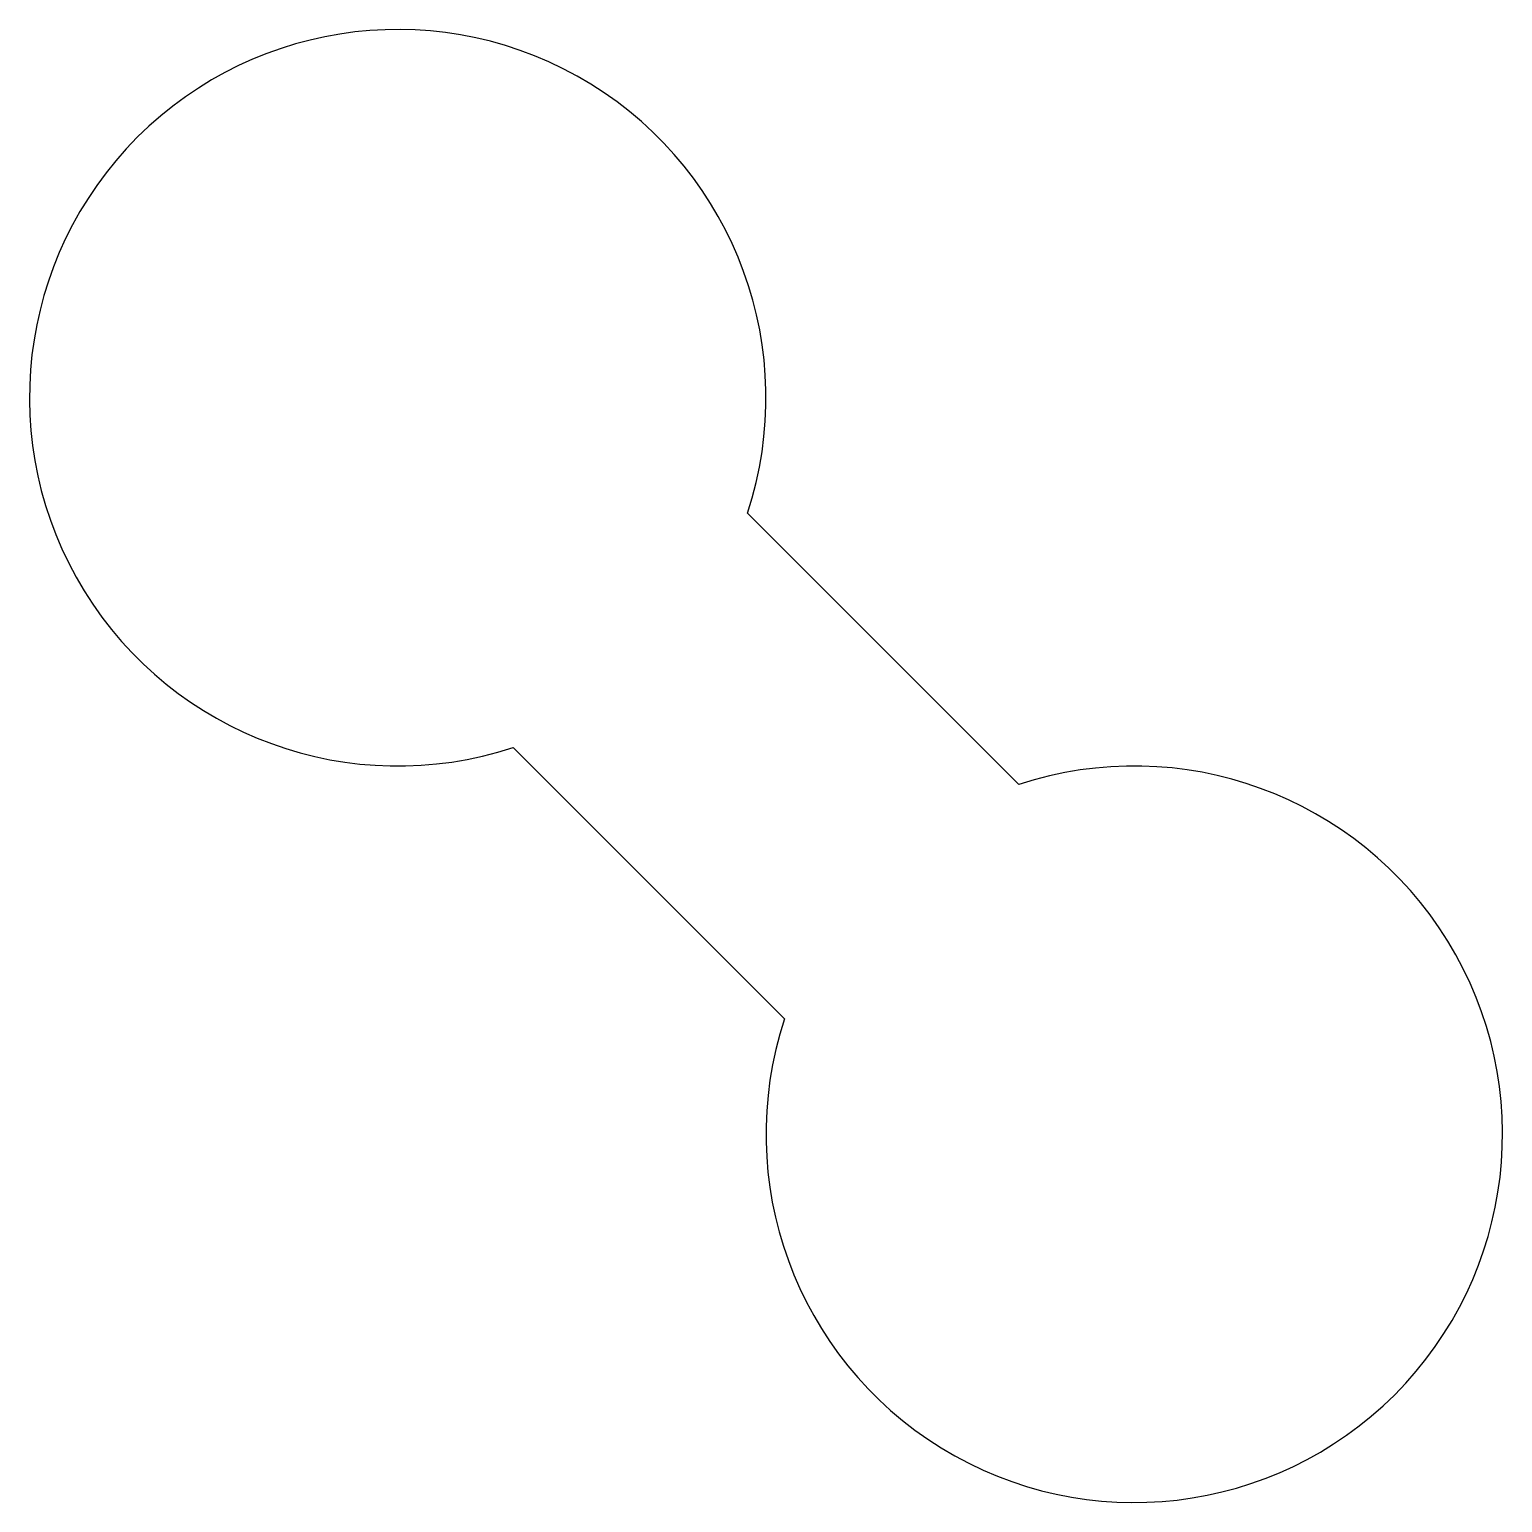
# Model space of a CAD drawing. Header units: millimetres. Extents: x 0 to 80, y 0 to 80.
import ezdxf

# ---------------------------------------------------------------- set-up
doc = ezdxf.new("R2010")
doc.units = ezdxf.units.MM
doc.layers.get('0').update_dxf_attribs({"linetype": 'CONTINUOUS'})

msp = doc.modelspace()

# ---------------------------------------------------------------- linework, layer by layer
msp.add_lwpolyline([(26.265, 41.007), (41.007, 26.265, 4.20673), (53.735, 38.993), (38.993, 53.735, 4.20673)], format="xyb", close=True)

doc.saveas('drawing.dxf')
